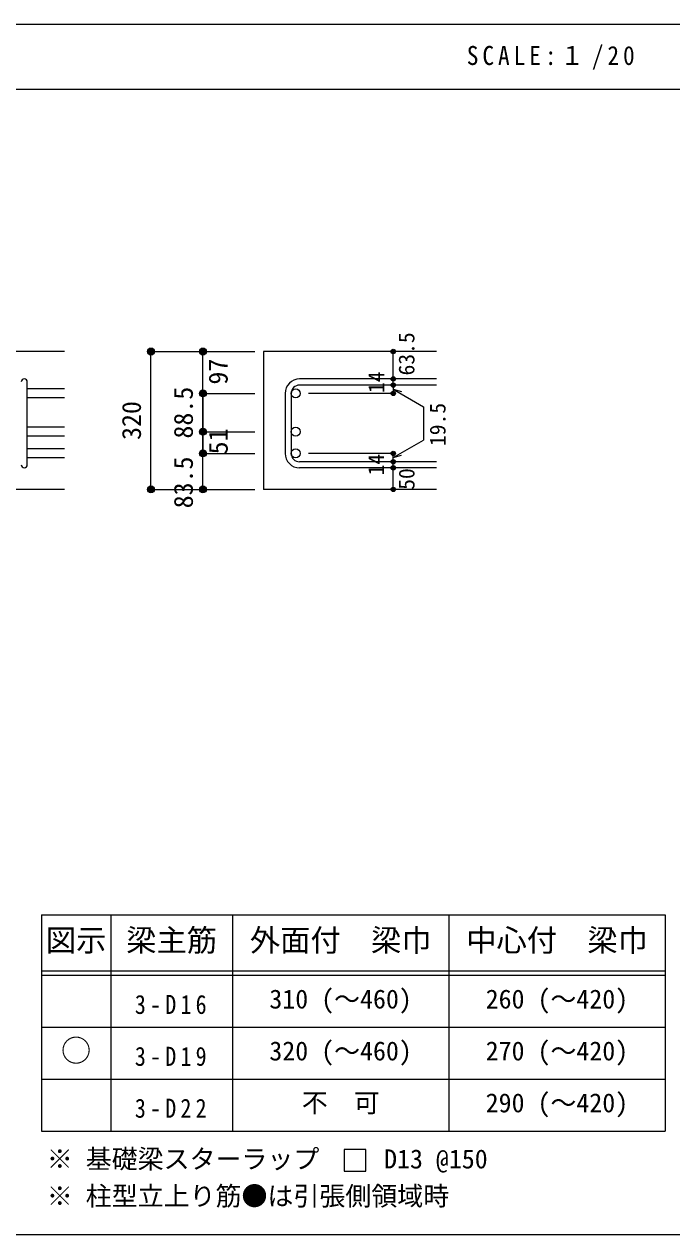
# Model space of a CAD drawing. Units: millimetres at full size, sheet at 1:20; details may follow other scales. Extents: x -3982 to 3969, y -2797 to 2801.
# Drawn here: x 925 to 2422, y 2 to 2801 of the extents above; entities that cross this region are included whole.
import ezdxf
from ezdxf.enums import TextEntityAlignment as Align

# ---------------------------------------------------------------- set-up
doc = ezdxf.new("R2010")
doc.units = ezdxf.units.MM
doc.header["$LTSCALE"] = 20
doc.header["$PDMODE"] = 32
doc.header["$PDSIZE"] = 10
for name, color, linetype in [('6-1_躯体線', 2, 'Continuous'), ('6-5_梁主筋', 7, 'Continuous'), ('6-6_S.T.P.', 7, 'Continuous'), ('6-7_文字', 7, 'Continuous'), ('6-D_寸法', 4, 'Continuous'), ('6-E_枠', 7, 'Continuous'), ('F-0_枠', 6, 'Continuous')]:
    doc.layers.add(name, color=color, linetype=linetype)
doc.styles.add('ＭＳ ゴシック', font='')
doc.styles.get('ＭＳ ゴシック').set_extended_font_data('MS Gothic')

msp = doc.modelspace()

# ---------------------------------------------------------------- linework, layer by layer
at = {"layer": '6-1_躯体線'}
for p, q in [((1018.29, 2044.12), (118.29, 2044.12)), ((1878.29, 2044.12), (1478.29, 2044.12)), ((1478.29, 2044.12), (1478.29, 1725.12)), ((1018.29, 1725.12), (618.29, 1725.12)), ((1878.29, 1725.12), (1478.29, 1725.12))]:
    msp.add_line(p, q, dxfattribs=at)
at = {"layer": '6-5_梁主筋'}
for p, q in [((1018.29, 1957.62), (932.29, 1957.62)), ((1018.29, 1936.62), (932.29, 1936.62)), ((1018.29, 1869.12), (932.29, 1869.12)), ((1018.29, 1848.12), (932.29, 1848.12)), ((1018.29, 1819.12), (932.29, 1819.12)), ((1018.29, 1798.12), (932.29, 1798.12))]:
    msp.add_line(p, q, dxfattribs=at)
at = {"layer": '6-5_梁主筋', "color": 3}
for centre in [(1552.79, 1947.12), (1552.79, 1858.62), (1552.79, 1808.62)]:
    msp.add_circle(centre, 10.5, dxfattribs=at)
at = {"layer": '6-6_S.T.P.'}
for p, q in [((932.29, 1782.12), (932.29, 1973.24)), ((1878.29, 1980.62), (1561.79, 1980.62)), ((1878.29, 1966.62), (1561.79, 1966.62)), ((1528.29, 1947.12), (1528.29, 1808.62)), ((1542.29, 1947.12), (1542.29, 1808.62)), ((1878.29, 1789.12), (1561.79, 1789.12)), ((1878.29, 1775.12), (1561.79, 1775.12))]:
    msp.add_line(p, q, dxfattribs=at)
for centre, radius, start, end in [((925.29, 1973.62), 7, 0, 180), ((1561.79, 1947.12), 33.5, 90, 180), ((1561.79, 1947.12), 19.5, 90, 180), ((1561.79, 1808.62), 33.5, 180, 270), ((1561.79, 1808.62), 19.5, 180, 270), ((925.29, 1782.12), 7, 180, 0)]:
    msp.add_arc(centre, radius, start, end, dxfattribs=at)
at = {"layer": '6-7_文字'}
msp.add_lwpolyline([(1664.85, 148.92), (1714.85, 148.92), (1714.85, 198.92), (1664.85, 198.92)], close=True, dxfattribs=at)
at = {"layer": '6-D_寸法'}
for p, q in [((1218.29, 2044.12), (1338.29, 2044.12)), ((1218.29, 1725.12), (1218.29, 2044.12)), ((1218.29, 1725.12), (1218.29, 2044.12)), ((1338.29, 2044.12), (1458.29, 2044.12)), ((1338.29, 1947.12), (1338.29, 2044.12)), ((1338.29, 1947.12), (1338.29, 2044.12)), ((1778.29, 1980.62), (1778.29, 2044.12)), ((1778.29, 1966.62), (1778.29, 1980.62)), ((1778.29, 1966.62), (1778.29, 1947.12)), ((1338.29, 1858.62), (1338.29, 1947.12)), ((1338.29, 1947.12), (1458.29, 1947.12)), ((1778.29, 1947.12), (1582.2, 1947.12)), ((1778.29, 1956.87), (1848.35, 1916.43)), ((1778.29, 1956.87), (1797.61, 1951.7)), ((1848.35, 1916.43), (1848.35, 1839.32)), ((1338.29, 1858.62), (1458.29, 1858.62)), ((1338.29, 1808.62), (1338.29, 1858.62)), ((1778.29, 1798.87), (1848.35, 1839.32)), ((1338.29, 1725.12), (1338.29, 1808.62)), ((1338.29, 1808.62), (1458.29, 1808.62)), ((1778.29, 1808.62), (1582.2, 1808.62)), ((1778.29, 1789.12), (1778.29, 1808.62)), ((1778.29, 1798.87), (1797.61, 1804.05)), ((1778.29, 1775.12), (1778.29, 1789.12)), ((1778.29, 1725.12), (1778.29, 1775.12)), ((1218.29, 1725.12), (1338.29, 1725.12)), ((1338.29, 1725.12), (1458.29, 1725.12))]:
    msp.add_line(p, q, dxfattribs=at)
msp.add_lwpolyline([(1338.29, 1947.12), (1338.29, 1858.62), (1338.29, 1808.62)], dxfattribs=at)
for centre, radius in [((1218.29, 2044.12), 8), ((1218.29, 2044.12), 7.2), ((1218.29, 2044.12), 6.4), ((1218.29, 2044.12), 5.6), ((1218.29, 2044.12), 4.8), ((1218.29, 2044.12), 4), ((1218.29, 2044.12), 3.2), ((1218.29, 2044.12), 2.4), ((1218.29, 2044.12), 1.6), ((1218.29, 2044.12), 0.8), ((1338.29, 2044.12), 8), ((1338.29, 2044.12), 7.2), ((1338.29, 2044.12), 6.4), ((1338.29, 2044.12), 5.6), ((1338.29, 2044.12), 4.8), ((1338.29, 2044.12), 4), ((1338.29, 2044.12), 3.2), ((1338.29, 2044.12), 2.4), ((1338.29, 2044.12), 1.6), ((1338.29, 2044.12), 0.8), ((1778.29, 2044.12), 4), ((1778.29, 2044.12), 3.6), ((1778.29, 2044.12), 3.2), ((1778.29, 2044.12), 2.8), ((1778.29, 2044.12), 2.4), ((1778.29, 2044.12), 2), ((1778.29, 2044.12), 1.6), ((1778.29, 2044.12), 1.2), ((1778.29, 2044.12), 0.8), ((1778.29, 2044.12), 0.4), ((1778.29, 1980.62), 4), ((1778.29, 1966.62), 4), ((1778.29, 1980.62), 3.6), ((1778.29, 1966.62), 3.6), ((1778.29, 1980.62), 3.2), ((1778.29, 1966.62), 3.2), ((1778.29, 1980.62), 2.8), ((1778.29, 1966.62), 2.8), ((1778.29, 1980.62), 2.4), ((1778.29, 1966.62), 2.4), ((1778.29, 1980.62), 2), ((1778.29, 1966.62), 2), ((1778.29, 1980.62), 1.6), ((1778.29, 1966.62), 1.6), ((1778.29, 1980.62), 1.2), ((1778.29, 1966.62), 1.2), ((1778.29, 1980.62), 0.8), ((1778.29, 1966.62), 0.8), ((1778.29, 1980.62), 0.4), ((1778.29, 1966.62), 0.4), ((1338.29, 1947.12), 8), ((1338.29, 1947.12), 7.2), ((1338.29, 1947.12), 6.4), ((1338.29, 1947.12), 5.6), ((1338.29, 1947.12), 4.8), ((1338.29, 1947.12), 4), ((1338.29, 1947.12), 3.2), ((1338.29, 1947.12), 2.4), ((1338.29, 1947.12), 1.6), ((1338.29, 1947.12), 0.8), ((1778.29, 1947.12), 4), ((1778.29, 1947.12), 3.6), ((1778.29, 1947.12), 3.2), ((1778.29, 1947.12), 2.8), ((1778.29, 1947.12), 2.4), ((1778.29, 1947.12), 2), ((1778.29, 1947.12), 1.6), ((1778.29, 1947.12), 1.2), ((1778.29, 1947.12), 0.8), ((1778.29, 1947.12), 0.4), ((1338.29, 1858.62), 8), ((1338.29, 1858.62), 7.2), ((1338.29, 1858.62), 6.4), ((1338.29, 1858.62), 5.6), ((1338.29, 1858.62), 4.8), ((1338.29, 1858.62), 4), ((1338.29, 1858.62), 3.2), ((1338.29, 1858.62), 2.4), ((1338.29, 1858.62), 1.6), ((1338.29, 1858.62), 0.8), ((1338.29, 1808.62), 8), ((1338.29, 1808.62), 7.2), ((1338.29, 1808.62), 6.4), ((1338.29, 1808.62), 5.6), ((1338.29, 1808.62), 4.8), ((1338.29, 1808.62), 4), ((1338.29, 1808.62), 3.2), ((1338.29, 1808.62), 2.4), ((1338.29, 1808.62), 1.6), ((1338.29, 1808.62), 0.8), ((1778.29, 1808.62), 4), ((1778.29, 1789.12), 4), ((1778.29, 1808.62), 3.6), ((1778.29, 1789.12), 3.6), ((1778.29, 1808.62), 3.2), ((1778.29, 1789.12), 3.2), ((1778.29, 1808.62), 2.8), ((1778.29, 1789.12), 2.8), ((1778.29, 1808.62), 2.4), ((1778.29, 1789.12), 2.4), ((1778.29, 1808.62), 2), ((1778.29, 1808.62), 1.6), ((1778.29, 1808.62), 1.2), ((1778.29, 1808.62), 0.8), ((1778.29, 1808.62), 0.4), ((1778.29, 1775.12), 4), ((1778.29, 1775.12), 3.6), ((1778.29, 1775.12), 3.2), ((1778.29, 1775.12), 2.8), ((1778.29, 1775.12), 2.4), ((1778.29, 1789.12), 2), ((1778.29, 1775.12), 2), ((1778.29, 1789.12), 1.6), ((1778.29, 1775.12), 1.6), ((1778.29, 1789.12), 1.2), ((1778.29, 1775.12), 1.2), ((1778.29, 1789.12), 0.8), ((1778.29, 1775.12), 0.8), ((1778.29, 1789.12), 0.4), ((1778.29, 1775.12), 0.4), ((1218.29, 1725.12), 8), ((1218.29, 1725.12), 7.2), ((1218.29, 1725.12), 6.4), ((1218.29, 1725.12), 5.6), ((1218.29, 1725.12), 4.8), ((1218.29, 1725.12), 4), ((1218.29, 1725.12), 3.2), ((1218.29, 1725.12), 2.4), ((1218.29, 1725.12), 1.6), ((1218.29, 1725.12), 0.8), ((1338.29, 1725.12), 8), ((1338.29, 1725.12), 7.2), ((1338.29, 1725.12), 6.4), ((1338.29, 1725.12), 5.6), ((1338.29, 1725.12), 4.8), ((1338.29, 1725.12), 4), ((1338.29, 1725.12), 3.2), ((1338.29, 1725.12), 2.4), ((1338.29, 1725.12), 1.6), ((1338.29, 1725.12), 0.8), ((1778.29, 1725.12), 4), ((1778.29, 1725.12), 3.6), ((1778.29, 1725.12), 3.2), ((1778.29, 1725.12), 2.8), ((1778.29, 1725.12), 2.4), ((1778.29, 1725.12), 2), ((1778.29, 1725.12), 1.6), ((1778.29, 1725.12), 1.2), ((1778.29, 1725.12), 0.8), ((1778.29, 1725.12), 0.4)]:
    msp.add_circle(centre, radius, dxfattribs=at)
at = {"layer": '6-D_寸法', "color": 7}
for p in [(1218.29, 2044.12), (1338.29, 2044.12), (1778.29, 2044.12), (1778.29, 1980.62), (1778.29, 1966.62), (1338.29, 1947.12), (1778.29, 1947.12), (1338.29, 1858.62), (1338.29, 1808.62), (1778.29, 1808.62), (1778.29, 1808.62), (1778.29, 1789.12), (1778.29, 1775.12), (1218.29, 1725.12), (1338.29, 1725.12), (1778.29, 1725.12)]:
    msp.add_point(p, dxfattribs=at)
at = {"layer": '6-E_枠', "color": 3}
for p, q in [((965.14, 741.85), (965.14, 241.85)), ((965.14, 741.85), (2406.83, 741.85)), ((2406.83, 741.85), (2406.83, 241.85)), ((965.14, 241.85), (2406.83, 241.85))]:
    msp.add_line(p, q, dxfattribs=at)
at = {"layer": '6-E_枠'}
for p, q in [((1125.14, 741.85), (1125.14, 241.85)), ((1406.83, 741.85), (1406.83, 241.85)), ((1906.83, 741.85), (1906.83, 241.85)), ((965.14, 611.85), (2406.83, 611.85)), ((965.14, 601.85), (2406.83, 601.85)), ((965.14, 481.85), (2406.83, 481.85)), ((965.14, 361.85), (2406.83, 361.85))]:
    msp.add_line(p, q, dxfattribs=at)
at = {"layer": 'F-0_枠'}
msp.add_line((-3981.92, 2800.77), (3969.4, 2800.77), dxfattribs=at)
at = {"layer": 'F-0_枠', "color": 2}
for p, q in [((-3981.92, 2650.77), (2482.4, 2650.77)), ((2482.4, 1.97), (-3981.92, 1.97))]:
    msp.add_line(p, q, dxfattribs=at)

# ---------------------------------------------------------------- texts
at = {"layer": '6-7_文字', "color": 2, "style": 'ＭＳ ゴシック'}
for s, p in [('図示', (975.14, 641.85)), ('梁主筋', (1160.98, 641.85)), ('外面付\u3000梁巾', (1446.83, 641.85)), ('中心付\u3000梁巾', (1946.83, 641.85)), ('○', (1010.14, 386.85))]:
    msp.add_text(s, height=51.32, dxfattribs=at).set_placement(p, align=Align.BOTTOM_LEFT)
at = {"layer": '6-7_文字', "style": 'ＭＳ ゴシック'}
for s, p in [('310 (～460)', (1491.83, 511.85)), ('260 (～420)', (1991.83, 511.85)), ('320 (～460)', (1491.83, 391.85)), ('270 (～420)', (1991.83, 391.85)), ('不\u3000可', (1566.83, 271.85)), ('290 (～420)', (1991.83, 271.85)), ('※ 基礎梁スターラップ     D13 @150', (977.51, 142.13)), ('※ 柱型立上り筋●は引張側領域時', (977.51, 56.45))]:
    msp.add_text(s, height=43.99, dxfattribs=at).set_placement(p, align=Align.BOTTOM_LEFT)
at = {"layer": '6-7_文字', "color": 2, "insert": (1948.17, 2695.77), "char_height": 43.99, "attachment_point": 7, "style": 'ＭＳ ゴシック'}
msp.add_mtext('\\T1.34;\\W0.9;SCALE:１/20', dxfattribs=at)
at = {"layer": '6-7_文字', "char_height": 43.99, "attachment_point": 7, "style": 'ＭＳ ゴシック'}
for s, insert in [('\\T1.38;\\W0.85;3-D16', (1180.98, 511.85)), ('\\T1.38;\\W0.85;3-D19', (1180.98, 391.85)), ('\\T1.38;\\W0.85;3-D22', (1180.98, 271.85))]:
    msp.add_mtext(s, dxfattribs=dict(at, insert=insert))
at = {"layer": '6-D_寸法', "style": 'ＭＳ ゴシック'}
for s, height, p in [('63.5', 36.66, (1838.14, 1988.66)), ('97', 43.99, (1408.64, 1967.6)), ('14', 36.66, (1768.29, 1948.12)), ('88.5', 43.99, (1328.29, 1842.87)), ('320', 43.99, (1208.29, 1839.62)), ('19.5', 36.66, (1910.09, 1825.56)), ('51', 43.99, (1408.85, 1806.19)), ('83.5', 43.99, (1328.29, 1681.57)), ('14', 36.66, (1767.63, 1757.45)), ('50', 36.66, (1838.36, 1724.33))]:
    msp.add_text(s, height=height, rotation=90, dxfattribs=at).set_placement(p, align=Align.BOTTOM_LEFT)

doc.saveas('drawing.dxf')
